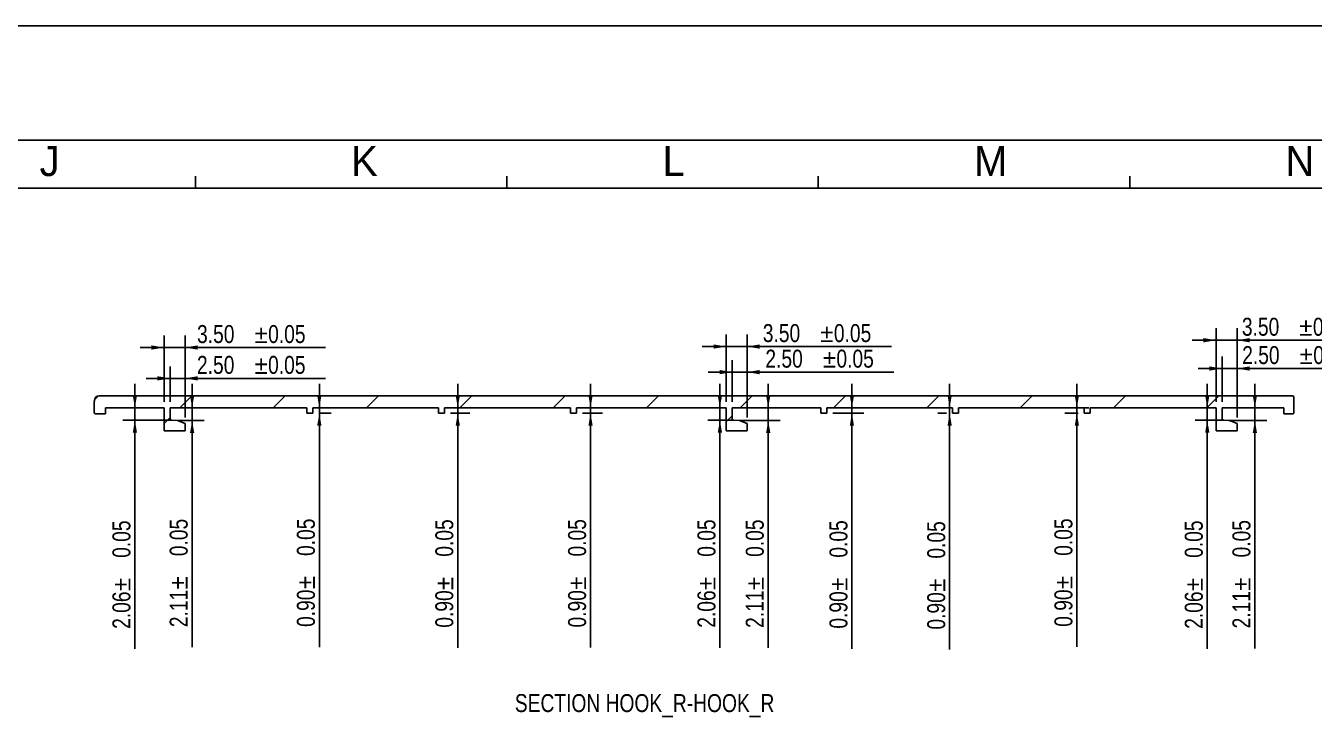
# Model space of a CAD drawing. Header units: millimetres. Extents: x 0 to 841, y 0 to 594.
# Drawn here: x 517.5 to 732.6, y 478.5 to 594 of the extents above; entities that cross this region are included whole.
import ezdxf
from ezdxf.enums import TextEntityAlignment as Align

# ---------------------------------------------------------------- set-up
doc = ezdxf.new("R2010")
doc.units = ezdxf.units.MM
doc.header["$LTSCALE"] = 46.255
doc.layers.get('0').update_dxf_attribs({"linetype": 'CONTINUOUS'})
doc.layers.add('DETAIL', color=7, linetype='CONTINUOUS')
doc.styles.get("Standard").update_dxf_attribs({"font": 'txt', "width": 0.8})
doc.styles.add('TEXTSTYLE_2', font='txt')
doc.styles.add('TEXTSTYLE_3', font='symbol_asme.ttf')
doc.dimstyles.new('DIMSTYLE_1', dxfattribs={"dimtxt": 3, "dimasz": 2.1, "dimexe": 2, "dimexo": 1, "dimgap": 0.75, "dimtad": 1, "dimzin": 0, "dimdsep": 46, "dimtxsty": 'STANDARD', "dimblk": '_FILLED', "dimblk1": '_FILLED', "dimblk2": '_FILLED', "dimcen": 0.09, "dimazin": 0, "dimtol": 1, "dimtp": 0.05, "dimtm": 0.05, "dimtfac": 1, "dimtofl": 0, "dimtmove": 0, "dimatfit": 3, "dimldrblk": '_FILLED', "dimfxl": 1, "dimtolj": 1, "dimtzin": 0, "dimarcsym": 0})

# ---------------------------------------------------------------- blocks, each defined once
blk = doc.blocks.new('_FILLED')
at = {"color": 0, "linetype": 'BYBLOCK'}
blk.add_solid([(0, 0), (-1, 0.17), (-1, -0.17)], dxfattribs=at)
blk = doc.blocks.new('*D0')
at = {"color": 7, "linetype": 'CONTINUOUS'}
for p, q in [((535.74, 530.16), (535.74, 534.16)), ((535.74, 534.16), (535.74, 529.13)), ((540.61, 530.16), (533.74, 530.16)), ((541.89, 528.1), (533.74, 528.1)), ((535.74, 489.88), (535.74, 529.13)), ((535.74, 528.1), (535.74, 489.88))]:
    blk.add_line(p, q, dxfattribs=at)
at = {"color": 7, "linetype": 'CONTINUOUS', "xscale": 2.1, "yscale": 2.1, "zscale": 2.1}
for p, rotation in [((535.74, 530.16), 270), ((535.74, 528.1), 90)]:
    blk.add_blockref('_FILLED', p, dxfattribs=dict(at, rotation=rotation))
at = {"color": 7, "linetype": 'CONTINUOUS', "width": 0.8}
for s, p in [('0.05', (534.99, 511.35)), ('2.06', (534.99, 499.48))]:
    blk.add_text(s, height=3, rotation=90, dxfattribs=at).set_placement(p, align=Align.RIGHT)
at = {"color": 7, "linetype": 'CONTINUOUS', "style": 'TEXTSTYLE_3'}
blk.add_text('±', height=3, rotation=90, dxfattribs=at).set_placement((534.99, 501.75), align=Align.RIGHT)
blk = doc.blocks.new('*D1')
at = {"color": 7, "linetype": 'CONTINUOUS'}
for p, q in [((545.3, 530.16), (545.3, 534.16)), ((545.3, 534.16), (545.3, 529.1)), ((542.82, 528.05), (547.3, 528.05)), ((545.3, 490.16), (545.3, 529.1)), ((545.3, 528.05), (545.3, 490.16))]:
    blk.add_line(p, q, dxfattribs=at)
at = {"color": 7, "linetype": 'CONTINUOUS', "xscale": 2.1, "yscale": 2.1, "zscale": 2.1}
for p, rotation in [((545.3, 530.16), 270), ((545.3, 528.05), 90)]:
    blk.add_blockref('_FILLED', p, dxfattribs=dict(at, rotation=rotation))
at = {"color": 7, "linetype": 'CONTINUOUS', "width": 0.8}
for s, p in [('0.05', (544.55, 511.62)), ('2.11', (544.55, 499.76))]:
    blk.add_text(s, height=3, rotation=90, dxfattribs=at).set_placement(p, align=Align.RIGHT)
at = {"color": 7, "linetype": 'CONTINUOUS', "style": 'TEXTSTYLE_3'}
blk.add_text('±', height=3, rotation=90, dxfattribs=at).set_placement((544.55, 502.02), align=Align.RIGHT)
blk = doc.blocks.new('*D2')
at = {"color": 7, "linetype": 'CONTINUOUS'}
for p, q in [((566.54, 530.16), (566.54, 534.16)), ((566.54, 534.16), (566.54, 529.71)), ((566.46, 529.26), (568.54, 529.26)), ((566.54, 490.2), (566.54, 529.71)), ((566.54, 529.26), (566.54, 490.2))]:
    blk.add_line(p, q, dxfattribs=at)
at = {"color": 7, "linetype": 'CONTINUOUS', "xscale": 2.1, "yscale": 2.1, "zscale": 2.1}
for p, rotation in [((566.54, 530.16), 270), ((566.54, 529.26), 90)]:
    blk.add_blockref('_FILLED', p, dxfattribs=dict(at, rotation=rotation))
at = {"color": 7, "linetype": 'CONTINUOUS', "width": 0.8}
for s, p in [('0.05', (565.79, 511.66)), ('0.90', (565.79, 499.8))]:
    blk.add_text(s, height=3, rotation=90, dxfattribs=at).set_placement(p, align=Align.RIGHT)
at = {"color": 7, "linetype": 'CONTINUOUS', "style": 'TEXTSTYLE_3'}
blk.add_text('±', height=3, rotation=90, dxfattribs=at).set_placement((565.79, 502.06), align=Align.RIGHT)
blk = doc.blocks.new('*D3')
at = {"color": 7, "linetype": 'CONTINUOUS'}
for p, q in [((589.65, 530.16), (589.65, 534.16)), ((589.65, 534.16), (589.65, 529.71)), ((588.46, 529.26), (591.65, 529.26)), ((589.65, 490.08), (589.65, 529.71)), ((589.65, 529.26), (589.65, 490.08))]:
    blk.add_line(p, q, dxfattribs=at)
at = {"color": 7, "linetype": 'CONTINUOUS', "xscale": 2.1, "yscale": 2.1, "zscale": 2.1}
for p, rotation in [((589.65, 530.16), 270), ((589.65, 529.26), 90)]:
    blk.add_blockref('_FILLED', p, dxfattribs=dict(at, rotation=rotation))
at = {"color": 7, "linetype": 'CONTINUOUS', "width": 0.8}
for s, p in [('0.05', (588.9, 511.54)), ('0.90', (588.9, 499.68))]:
    blk.add_text(s, height=3, rotation=90, dxfattribs=at).set_placement(p, align=Align.RIGHT)
at = {"color": 7, "linetype": 'CONTINUOUS', "style": 'TEXTSTYLE_3'}
blk.add_text('±', height=3, rotation=90, dxfattribs=at).set_placement((588.9, 501.94), align=Align.RIGHT)
blk = doc.blocks.new('*D4')
at = {"color": 7, "linetype": 'CONTINUOUS'}
for p, q in [((611.82, 530.16), (611.82, 534.16)), ((611.82, 534.16), (611.82, 529.71)), ((610.46, 529.26), (613.82, 529.26)), ((611.82, 490.11), (611.82, 529.71)), ((611.82, 529.26), (611.82, 490.11))]:
    blk.add_line(p, q, dxfattribs=at)
at = {"color": 7, "linetype": 'CONTINUOUS', "xscale": 2.1, "yscale": 2.1, "zscale": 2.1}
for p, rotation in [((611.82, 530.16), 270), ((611.82, 529.26), 90)]:
    blk.add_blockref('_FILLED', p, dxfattribs=dict(at, rotation=rotation))
at = {"color": 7, "linetype": 'CONTINUOUS', "width": 0.8}
for s, p in [('0.05', (611.07, 511.57)), ('0.90', (611.07, 499.71))]:
    blk.add_text(s, height=3, rotation=90, dxfattribs=at).set_placement(p, align=Align.RIGHT)
at = {"color": 7, "linetype": 'CONTINUOUS', "style": 'TEXTSTYLE_3'}
blk.add_text('±', height=3, rotation=90, dxfattribs=at).set_placement((611.07, 501.97), align=Align.RIGHT)
blk = doc.blocks.new('*D5')
at = {"color": 7, "linetype": 'CONTINUOUS'}
for p, q in [((641.49, 530.16), (641.49, 534.16)), ((641.49, 534.16), (641.49, 529.1)), ((635.46, 530.16), (643.49, 530.16)), ((636.68, 528.05), (643.49, 528.05)), ((641.49, 490.04), (641.49, 529.1)), ((641.49, 528.05), (641.49, 490.04))]:
    blk.add_line(p, q, dxfattribs=at)
at = {"color": 7, "linetype": 'CONTINUOUS', "xscale": 2.1, "yscale": 2.1, "zscale": 2.1}
for p, rotation in [((641.49, 530.16), 270), ((641.49, 528.05), 90)]:
    blk.add_blockref('_FILLED', p, dxfattribs=dict(at, rotation=rotation))
at = {"color": 7, "linetype": 'CONTINUOUS', "width": 0.8}
for s, p in [('0.05', (640.74, 511.51)), ('2.11', (640.74, 499.64))]:
    blk.add_text(s, height=3, rotation=90, dxfattribs=at).set_placement(p, align=Align.RIGHT)
at = {"color": 7, "linetype": 'CONTINUOUS', "style": 'TEXTSTYLE_3'}
blk.add_text('±', height=3, rotation=90, dxfattribs=at).set_placement((640.74, 501.91), align=Align.RIGHT)
blk = doc.blocks.new('*D6')
at = {"color": 7, "linetype": 'CONTINUOUS'}
for p, q in [((633.42, 530.16), (633.42, 534.16)), ((633.42, 534.16), (633.42, 529.13)), ((635.64, 528.1), (631.42, 528.1)), ((633.42, 490.07), (633.42, 529.13)), ((633.42, 528.1), (633.42, 490.07))]:
    blk.add_line(p, q, dxfattribs=at)
at = {"color": 7, "linetype": 'CONTINUOUS', "xscale": 2.1, "yscale": 2.1, "zscale": 2.1}
for p, rotation in [((633.42, 530.16), 270), ((633.42, 528.1), 90)]:
    blk.add_blockref('_FILLED', p, dxfattribs=dict(at, rotation=rotation))
at = {"color": 7, "linetype": 'CONTINUOUS', "width": 0.8}
for s, p in [('0.05', (632.67, 511.53)), ('2.06', (632.67, 499.67))]:
    blk.add_text(s, height=3, rotation=90, dxfattribs=at).set_placement(p, align=Align.RIGHT)
at = {"color": 7, "linetype": 'CONTINUOUS', "style": 'TEXTSTYLE_3'}
blk.add_text('±', height=3, rotation=90, dxfattribs=at).set_placement((632.67, 501.93), align=Align.RIGHT)
blk = doc.blocks.new('*D7')
at = {"color": 7, "linetype": 'CONTINUOUS'}
for p, q in [((722.74, 530.16), (722.74, 534.16)), ((722.74, 534.16), (722.74, 529.1)), ((717.26, 530.16), (724.74, 530.16)), ((718.35, 528.05), (724.74, 528.05)), ((722.74, 489.96), (722.74, 529.1)), ((722.74, 528.05), (722.74, 489.96))]:
    blk.add_line(p, q, dxfattribs=at)
at = {"color": 7, "linetype": 'CONTINUOUS', "xscale": 2.1, "yscale": 2.1, "zscale": 2.1}
for p, rotation in [((722.74, 530.16), 270), ((722.74, 528.05), 90)]:
    blk.add_blockref('_FILLED', p, dxfattribs=dict(at, rotation=rotation))
at = {"color": 7, "linetype": 'CONTINUOUS', "width": 0.8}
for s, p in [('0.05', (721.99, 511.42)), ('2.11', (721.99, 499.56))]:
    blk.add_text(s, height=3, rotation=90, dxfattribs=at).set_placement(p, align=Align.RIGHT)
at = {"color": 7, "linetype": 'CONTINUOUS', "style": 'TEXTSTYLE_3'}
blk.add_text('±', height=3, rotation=90, dxfattribs=at).set_placement((721.99, 501.82), align=Align.RIGHT)
blk = doc.blocks.new('*D8')
at = {"color": 7, "linetype": 'CONTINUOUS'}
for p, q in [((714.79, 530.16), (714.79, 534.16)), ((714.79, 534.16), (714.79, 529.13)), ((717.54, 528.1), (712.79, 528.1)), ((714.79, 489.89), (714.79, 529.13)), ((714.79, 528.1), (714.79, 489.89))]:
    blk.add_line(p, q, dxfattribs=at)
at = {"color": 7, "linetype": 'CONTINUOUS', "xscale": 2.1, "yscale": 2.1, "zscale": 2.1}
for p, rotation in [((714.79, 530.16), 270), ((714.79, 528.1), 90)]:
    blk.add_blockref('_FILLED', p, dxfattribs=dict(at, rotation=rotation))
at = {"color": 7, "linetype": 'CONTINUOUS', "width": 0.8}
for s, p in [('0.05', (714.04, 511.35)), ('2.06', (714.04, 499.49))]:
    blk.add_text(s, height=3, rotation=90, dxfattribs=at).set_placement(p, align=Align.RIGHT)
at = {"color": 7, "linetype": 'CONTINUOUS', "style": 'TEXTSTYLE_3'}
blk.add_text('±', height=3, rotation=90, dxfattribs=at).set_placement((714.04, 501.75), align=Align.RIGHT)
blk = doc.blocks.new('*D21')
at = {"color": 7, "linetype": 'CONTINUOUS'}
for p, q in [((655.46, 530.16), (655.46, 534.16)), ((655.46, 534.16), (655.46, 529.71)), ((652.26, 529.26), (657.46, 529.26)), ((655.46, 489.92), (655.46, 529.71)), ((655.46, 529.26), (655.46, 489.92))]:
    blk.add_line(p, q, dxfattribs=at)
at = {"color": 7, "linetype": 'CONTINUOUS', "xscale": 2.1, "yscale": 2.1, "zscale": 2.1}
for p, rotation in [((655.46, 530.16), 270), ((655.46, 529.26), 90)]:
    blk.add_blockref('_FILLED', p, dxfattribs=dict(at, rotation=rotation))
at = {"color": 7, "linetype": 'CONTINUOUS', "width": 0.8}
for s, p in [('0.05', (654.71, 511.38)), ('0.90', (654.71, 499.52))]:
    blk.add_text(s, height=3, rotation=90, dxfattribs=at).set_placement(p, align=Align.RIGHT)
at = {"color": 7, "linetype": 'CONTINUOUS', "style": 'TEXTSTYLE_3'}
blk.add_text('±', height=3, rotation=90, dxfattribs=at).set_placement((654.71, 501.78), align=Align.RIGHT)
blk = doc.blocks.new('*D22')
at = {"color": 7, "linetype": 'CONTINUOUS'}
for p, q in [((671.78, 530.16), (671.78, 534.16)), ((671.78, 534.16), (671.78, 529.71)), ((671.26, 529.26), (669.78, 529.26)), ((671.78, 489.76), (671.78, 529.71)), ((671.78, 529.26), (671.78, 489.76))]:
    blk.add_line(p, q, dxfattribs=at)
at = {"color": 7, "linetype": 'CONTINUOUS', "xscale": 2.1, "yscale": 2.1, "zscale": 2.1}
for p, rotation in [((671.78, 530.16), 270), ((671.78, 529.26), 90)]:
    blk.add_blockref('_FILLED', p, dxfattribs=dict(at, rotation=rotation))
at = {"color": 7, "linetype": 'CONTINUOUS', "width": 0.8}
for s, p in [('0.05', (671.03, 511.22)), ('0.90', (671.03, 499.36))]:
    blk.add_text(s, height=3, rotation=90, dxfattribs=at).set_placement(p, align=Align.RIGHT)
at = {"color": 7, "linetype": 'CONTINUOUS', "style": 'TEXTSTYLE_3'}
blk.add_text('±', height=3, rotation=90, dxfattribs=at).set_placement((671.03, 501.62), align=Align.RIGHT)
blk = doc.blocks.new('*D23')
at = {"color": 7, "linetype": 'CONTINUOUS'}
for p, q in [((693.02, 530.16), (693.02, 534.16)), ((693.02, 534.16), (693.02, 529.71)), ((673.26, 530.16), (695.02, 530.16)), ((693.26, 529.26), (691.02, 529.26)), ((693.02, 490.23), (693.02, 529.71)), ((693.02, 529.26), (693.02, 490.23))]:
    blk.add_line(p, q, dxfattribs=at)
at = {"color": 7, "linetype": 'CONTINUOUS', "xscale": 2.1, "yscale": 2.1, "zscale": 2.1}
for p, rotation in [((693.02, 530.16), 270), ((693.02, 529.26), 90)]:
    blk.add_blockref('_FILLED', p, dxfattribs=dict(at, rotation=rotation))
at = {"color": 7, "linetype": 'CONTINUOUS', "width": 0.8}
for s, p in [('0.05', (692.27, 511.69)), ('0.90', (692.27, 499.83))]:
    blk.add_text(s, height=3, rotation=90, dxfattribs=at).set_placement(p, align=Align.RIGHT)
at = {"color": 7, "linetype": 'CONTINUOUS', "style": 'TEXTSTYLE_3'}
blk.add_text('±', height=3, rotation=90, dxfattribs=at).set_placement((692.27, 502.09), align=Align.RIGHT)
blk = doc.blocks.new('*D37')
at = {"color": 7, "linetype": 'CONTINUOUS'}
for p, q in [((540.61, 531.16), (540.61, 542.24)), ((544.11, 528.55), (544.11, 542.24)), ((540.61, 540.24), (536.61, 540.24)), ((536.61, 540.24), (542.36, 540.24)), ((567.59, 540.24), (542.36, 540.24)), ((544.11, 540.24), (567.59, 540.24))]:
    blk.add_line(p, q, dxfattribs=at)
at = {"color": 7, "linetype": 'CONTINUOUS', "xscale": 2.1, "yscale": 2.1, "zscale": 2.1}
blk.add_blockref('_FILLED', (540.61, 540.24), dxfattribs=at)
at = {"color": 7, "linetype": 'CONTINUOUS', "xscale": 2.1, "yscale": 2.1, "zscale": 2.1, "rotation": 180}
blk.add_blockref('_FILLED', (544.11, 540.24), dxfattribs=at)
at = {"color": 7, "linetype": 'CONTINUOUS', "width": 0.8}
for s, p in [('3.50', (546.12, 540.99)), ('0.05', (557.99, 540.99))]:
    blk.add_text(s, height=3, dxfattribs=at).set_placement(p)
at = {"color": 7, "linetype": 'CONTINUOUS', "style": 'TEXTSTYLE_3'}
blk.add_text('±', height=3, dxfattribs=at).set_placement((555.72, 540.99))
blk = doc.blocks.new('*D38')
at = {"color": 7, "linetype": 'CONTINUOUS'}
for p, q in [((634.46, 531.16), (634.46, 542.4)), ((637.96, 528.55), (637.96, 542.4)), ((634.46, 540.4), (630.46, 540.4)), ((630.46, 540.4), (636.21, 540.4)), ((662.05, 540.4), (636.21, 540.4)), ((637.96, 540.4), (662.05, 540.4))]:
    blk.add_line(p, q, dxfattribs=at)
at = {"color": 7, "linetype": 'CONTINUOUS', "xscale": 2.1, "yscale": 2.1, "zscale": 2.1}
blk.add_blockref('_FILLED', (634.46, 540.4), dxfattribs=at)
at = {"color": 7, "linetype": 'CONTINUOUS', "xscale": 2.1, "yscale": 2.1, "zscale": 2.1, "rotation": 180}
blk.add_blockref('_FILLED', (637.96, 540.4), dxfattribs=at)
at = {"color": 7, "linetype": 'CONTINUOUS', "width": 0.8}
for s, p in [('3.50', (640.58, 541.15)), ('0.05', (652.45, 541.15))]:
    blk.add_text(s, height=3, dxfattribs=at).set_placement(p)
at = {"color": 7, "linetype": 'CONTINUOUS', "style": 'TEXTSTYLE_3'}
blk.add_text('±', height=3, dxfattribs=at).set_placement((650.18, 541.15))
blk = doc.blocks.new('*D39')
at = {"color": 7, "linetype": 'CONTINUOUS'}
for p, q in [((716.26, 531.16), (716.26, 543.46)), ((719.76, 528.55), (719.76, 543.46)), ((716.26, 541.46), (712.26, 541.46)), ((712.26, 541.46), (718.01, 541.46)), ((742.03, 541.46), (718.01, 541.46)), ((719.76, 541.46), (742.03, 541.46))]:
    blk.add_line(p, q, dxfattribs=at)
at = {"color": 7, "linetype": 'CONTINUOUS', "xscale": 2.1, "yscale": 2.1, "zscale": 2.1}
blk.add_blockref('_FILLED', (716.26, 541.46), dxfattribs=at)
at = {"color": 7, "linetype": 'CONTINUOUS', "xscale": 2.1, "yscale": 2.1, "zscale": 2.1, "rotation": 180}
blk.add_blockref('_FILLED', (719.76, 541.46), dxfattribs=at)
at = {"color": 7, "linetype": 'CONTINUOUS', "width": 0.8}
for s, p in [('3.50', (720.57, 542.21)), ('0.05', (732.43, 542.21))]:
    blk.add_text(s, height=3, dxfattribs=at).set_placement(p)
at = {"color": 7, "linetype": 'CONTINUOUS', "style": 'TEXTSTYLE_3'}
blk.add_text('±', height=3, dxfattribs=at).set_placement((730.17, 542.21))
blk = doc.blocks.new('*D40')
at = {"color": 7, "linetype": 'CONTINUOUS'}
for p, q in [((717.26, 531.16), (717.26, 538.73)), ((719.76, 528.55), (719.76, 538.73)), ((717.26, 536.73), (713.26, 536.73)), ((713.26, 536.73), (718.51, 536.73)), ((742.09, 536.73), (718.51, 536.73)), ((719.76, 536.73), (742.09, 536.73))]:
    blk.add_line(p, q, dxfattribs=at)
at = {"color": 7, "linetype": 'CONTINUOUS', "xscale": 2.1, "yscale": 2.1, "zscale": 2.1}
blk.add_blockref('_FILLED', (717.26, 536.73), dxfattribs=at)
at = {"color": 7, "linetype": 'CONTINUOUS', "xscale": 2.1, "yscale": 2.1, "zscale": 2.1, "rotation": 180}
blk.add_blockref('_FILLED', (719.76, 536.73), dxfattribs=at)
at = {"color": 7, "linetype": 'CONTINUOUS', "width": 0.8}
for s, p in [('2.50', (720.62, 537.48)), ('0.05', (732.49, 537.48))]:
    blk.add_text(s, height=3, dxfattribs=at).set_placement(p)
at = {"color": 7, "linetype": 'CONTINUOUS', "style": 'TEXTSTYLE_3'}
blk.add_text('±', height=3, dxfattribs=at).set_placement((730.22, 537.48))
blk = doc.blocks.new('*D41')
at = {"color": 7, "linetype": 'CONTINUOUS'}
for p, q in [((635.46, 531.16), (635.46, 538.13)), ((637.96, 528.55), (637.96, 538.13)), ((635.46, 536.13), (631.46, 536.13)), ((631.46, 536.13), (636.71, 536.13)), ((662.47, 536.13), (636.71, 536.13)), ((637.96, 536.13), (662.47, 536.13))]:
    blk.add_line(p, q, dxfattribs=at)
at = {"color": 7, "linetype": 'CONTINUOUS', "xscale": 2.1, "yscale": 2.1, "zscale": 2.1}
blk.add_blockref('_FILLED', (635.46, 536.13), dxfattribs=at)
at = {"color": 7, "linetype": 'CONTINUOUS', "xscale": 2.1, "yscale": 2.1, "zscale": 2.1, "rotation": 180}
blk.add_blockref('_FILLED', (637.96, 536.13), dxfattribs=at)
at = {"color": 7, "linetype": 'CONTINUOUS', "width": 0.8}
for s, p in [('2.50', (641.01, 536.88)), ('0.05', (652.87, 536.88))]:
    blk.add_text(s, height=3, dxfattribs=at).set_placement(p)
at = {"color": 7, "linetype": 'CONTINUOUS', "style": 'TEXTSTYLE_3'}
blk.add_text('±', height=3, dxfattribs=at).set_placement((650.61, 536.88))
blk = doc.blocks.new('*D42')
at = {"color": 7, "linetype": 'CONTINUOUS'}
for p, q in [((541.61, 531.16), (541.61, 537.09)), ((544.11, 528.55), (544.11, 537.09)), ((541.61, 535.09), (537.61, 535.09)), ((537.61, 535.09), (542.86, 535.09)), ((567.58, 535.09), (542.86, 535.09)), ((544.11, 535.09), (567.58, 535.09))]:
    blk.add_line(p, q, dxfattribs=at)
at = {"color": 7, "linetype": 'CONTINUOUS', "xscale": 2.1, "yscale": 2.1, "zscale": 2.1}
blk.add_blockref('_FILLED', (541.61, 535.09), dxfattribs=at)
at = {"color": 7, "linetype": 'CONTINUOUS', "xscale": 2.1, "yscale": 2.1, "zscale": 2.1, "rotation": 180}
blk.add_blockref('_FILLED', (544.11, 535.09), dxfattribs=at)
at = {"color": 7, "linetype": 'CONTINUOUS', "width": 0.8}
for s, p in [('2.50', (546.11, 535.84)), ('0.05', (557.98, 535.84))]:
    blk.add_text(s, height=3, dxfattribs=at).set_placement(p)
at = {"color": 7, "linetype": 'CONTINUOUS', "style": 'TEXTSTYLE_3'}
blk.add_text('±', height=3, dxfattribs=at).set_placement((555.71, 535.84))

msp = doc.modelspace()

# ---------------------------------------------------------------- linework, layer by layer
at = {"color": 7, "linetype": 'CONTINUOUS'}
for p, q in [((0, 594), (841, 594)), ((16.342, 574.885), (819.342, 574.885)), ((545.842, 566.885), (545.842, 568.885)), ((597.842, 566.885), (597.842, 568.885)), ((649.842, 566.885), (649.842, 568.885)), ((701.842, 566.885), (701.842, 568.885)), ((25.842, 566.885), (809.342, 566.885)), ((529.032, 531.558), (529.61, 532.135)), ((729.063, 532.162), (529.763, 532.162)), ((543.229, 530.162), (545.229, 532.162)), ((558.821, 530.162), (560.821, 532.162)), ((574.413, 530.162), (576.413, 532.162)), ((590.005, 530.162), (592.005, 532.162)), ((605.597, 530.162), (607.597, 532.162)), ((621.189, 530.162), (623.189, 532.162)), ((636.782, 530.162), (638.782, 532.162)), ((652.374, 530.162), (654.374, 532.162)), ((667.966, 530.162), (669.966, 532.162)), ((683.558, 530.162), (685.558, 532.162)), ((699.15, 530.162), (701.15, 532.162)), ((714.742, 530.162), (716.742, 532.162)), ((729.263, 529.362), (729.263, 531.962)), ((528.963, 529.362), (528.963, 531.062)), ((530.863, 530.162), (530.863, 529.162)), ((530.863, 530.162), (540.613, 530.162)), ((540.613, 530.162), (540.613, 526.312)), ((541.613, 530.162), (541.613, 528.302)), ((541.613, 530.162), (564.461, 530.162)), ((564.461, 530.162), (564.461, 529.262)), ((564.461, 529.262), (565.461, 529.262)), ((565.461, 530.162), (565.461, 529.262)), ((565.461, 530.162), (586.461, 530.162)), ((586.461, 530.162), (586.461, 529.262)), ((586.461, 529.262), (587.461, 529.262)), ((587.461, 530.162), (587.461, 529.262)), ((587.461, 530.162), (608.461, 530.162)), ((608.461, 530.162), (608.461, 529.262)), ((608.461, 529.262), (609.461, 529.262)), ((609.461, 530.162), (609.461, 529.262)), ((609.461, 530.162), (634.461, 530.162)), ((634.461, 530.162), (634.461, 526.312)), ((635.461, 530.162), (635.461, 528.302)), ((635.461, 530.162), (650.261, 530.162)), ((650.261, 530.162), (650.261, 529.262)), ((650.261, 529.262), (651.261, 529.262)), ((651.261, 530.162), (672.261, 530.162)), ((651.261, 530.162), (651.261, 529.262)), ((672.261, 530.162), (672.261, 529.262)), ((672.261, 529.262), (673.261, 529.262)), ((673.261, 530.162), (694.261, 530.162)), ((673.261, 530.162), (673.261, 529.262)), ((694.261, 530.162), (694.261, 529.262)), ((694.261, 529.262), (695.261, 529.262)), ((695.261, 530.162), (716.261, 530.162)), ((695.261, 530.162), (695.261, 529.262)), ((716.261, 530.162), (716.261, 526.312)), ((717.261, 530.162), (727.563, 530.162)), ((717.261, 530.162), (717.261, 528.302)), ((727.563, 530.162), (727.563, 529.162)), ((529.163, 529.162), (530.863, 529.162)), ((540.613, 527.546), (541.613, 528.546)), ((541.803, 528.102), (542.839, 528.048)), ((544.113, 527.548), (542.839, 528.048)), ((544.113, 527.548), (544.113, 526.312)), ((634.461, 527.841), (635.461, 528.841)), ((635.65, 528.102), (636.687, 528.048)), ((637.961, 527.548), (636.687, 528.048)), ((637.961, 527.548), (637.961, 526.312)), ((717.45, 528.102), (718.487, 528.048)), ((719.761, 527.548), (718.487, 528.048)), ((719.761, 527.548), (719.761, 526.312)), ((727.563, 529.162), (729.063, 529.162)), ((544.113, 526.312), (540.613, 526.312)), ((637.961, 526.312), (634.461, 526.312)), ((719.761, 526.312), (716.261, 526.312))]:
    msp.add_line(p, q, dxfattribs=at)
for points in [[(529.763, 532.162), (529.454, 532.108), (529.223, 531.95), (529.067, 531.695), (528.983, 531.362)], [(729.263, 531.962), (729.223, 532.061), (729.151, 532.133), (729.063, 532.162)], [(528.983, 531.362), (528.973, 531.265), (528.966, 531.165), (528.963, 531.062)], [(528.963, 529.362), (528.992, 529.274), (529.065, 529.202), (529.163, 529.162)], [(729.063, 529.162), (729.162, 529.202), (729.233, 529.273), (729.263, 529.362)]]:
    msp.add_lwpolyline(points, dxfattribs=at)
for centre in [(541.813, 528.302), (635.661, 528.302), (717.461, 528.302)]:
    msp.add_arc(centre, 0.2, 180, 267, dxfattribs=at)

# ---------------------------------------------------------------- texts
at = {"color": 7, "linetype": 'CONTINUOUS', "char_height": 5, "width": 5, "attachment_point": 1, "line_spacing_factor": 0.9, "style": 'TEXTSTYLE_2'}
for s, insert in [('J', (519.842, 573.885)), ('K', (571.842, 573.885)), ('L', (623.842, 573.885)), ('M', (675.842, 573.885)), ('N', (727.842, 573.885))]:
    msp.add_mtext(s, dxfattribs=dict(at, insert=insert))
at = {"layer": 'DETAIL', "color": 7, "linetype": 'CONTINUOUS', "insert": (599.178, 482.335), "char_height": 3, "width": 50.4, "attachment_point": 1, "line_spacing_factor": 0.9}
msp.add_mtext('SECTION HOOK_R-HOOK_R', dxfattribs=at)

# ---------------------------------------------------------------- dimensions: what is measured, and where the dimension line sits
at = {"color": 7, "linetype": 'CONTINUOUS'}
for base, p1, p2, angle, picture, middle in [((716.261, 541.463), (719.761, 527.548), (716.261, 530.162), 180, '*D39', (731.298, 541.463)), ((540.613, 540.245), (544.113, 527.548), (540.613, 530.162), 180, '*D37', (556.855, 540.245)), ((634.461, 540.403), (637.961, 527.548), (634.461, 530.162), 180, '*D38', (651.314, 540.403)), ((541.613, 535.088), (544.113, 527.548), (541.613, 530.162), 180, '*D42', (556.846, 535.088)), ((635.461, 536.129), (637.961, 527.548), (635.461, 530.162), 180, '*D41', (651.741, 536.129)), ((535.74, 528.102), (541.613, 530.162), (542.889, 528.102), 270, '*D0', (535.74, 500.615)), ((545.301, 528.048), (541.613, 530.162), (541.82, 528.048), 270, '*D1', (545.301, 500.893)), ((566.536, 530.162), (569.536, 529.262), (565.461, 530.162), 90, '*D2', (566.536, 500.93)), ((589.652, 530.162), (592.652, 529.262), (587.461, 530.162), 90, '*D3', (589.652, 500.809)), ((611.819, 530.162), (614.819, 529.262), (609.461, 530.162), 90, '*D4', (611.819, 500.841)), ((633.42, 528.102), (634.461, 530.162), (636.644, 528.102), 270, '*D6', (633.42, 500.797)), ((641.492, 528.048), (634.461, 530.162), (635.676, 528.048), 270, '*D5', (641.492, 500.776)), ((655.462, 529.262), (651.261, 530.162), (651.261, 529.262), 270, '*D21', (655.462, 500.653)), ((671.777, 529.262), (672.261, 530.162), (668.777, 529.262), 270, '*D22', (671.777, 500.493)), ((693.016, 529.262), (672.261, 530.162), (690.016, 529.262), 270, '*D23', (693.016, 500.963)), ((714.793, 528.102), (716.261, 530.162), (718.542, 528.102), 270, '*D8', (714.793, 500.622)), ((722.743, 528.048), (716.261, 530.162), (717.355, 528.048), 270, '*D7', (722.743, 500.687))]:
    dim = msp.add_linear_dim(base=base, p1=p1, p2=p2, angle=angle, dimstyle='DIMSTYLE_1', dxfattribs=at)
    dim.commit()
    dim.dimension.update_dxf_attribs({"geometry": picture, "text_midpoint": middle, "dimtype": 160})
dim = msp.add_linear_dim(base=(719.761, 536.732), p1=(717.261, 530.162), p2=(719.761, 527.548), dimstyle='DIMSTYLE_1', dxfattribs=at)
dim.commit()
dim.dimension.update_dxf_attribs({"geometry": '*D40', "text_midpoint": (731.356, 536.732), "dimtype": 160})

doc.saveas('drawing.dxf')
